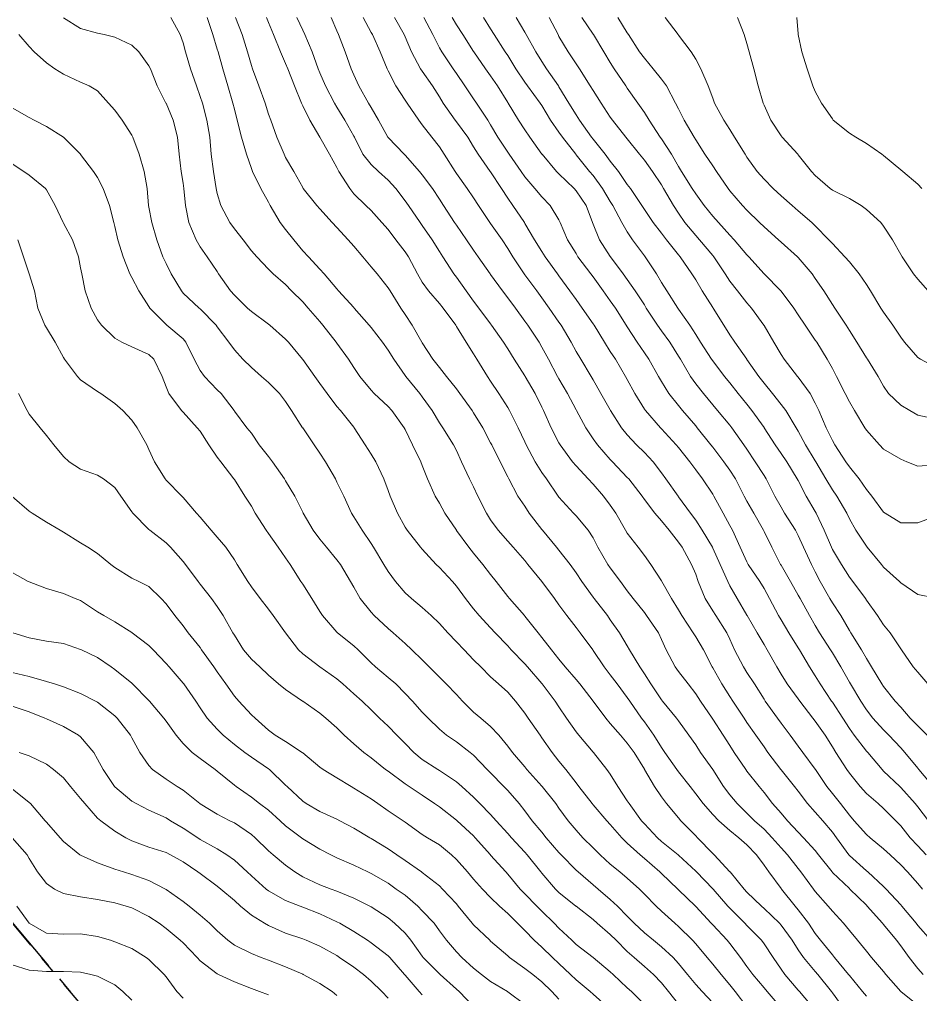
# Model space of a CAD drawing. Header units: centimetres. Extents: x 0 to 642158, y -847 to 649707.
# Drawn here: x 617182.96 to 617209.33, y 620390.16 to 620418.69 of the extents above; entities that cross this region are included whole.
import ezdxf

# ---------------------------------------------------------------- set-up
doc = ezdxf.new("R2010")
doc.units = ezdxf.units.CM
doc.header["$MEASUREMENT"] = 0
doc.linetypes.add('CENTERX2', pattern=[4, 2.5, -0.5, 0.5, -0.5])
doc.layers.add('SPW_parcellaire cadastral', color=7, linetype='CENTERX2', lineweight=25, true_color=0xff0542)
doc.layers.add('WAL_topographie 0.5', color=253, linetype='Continuous', lineweight=20)

msp = doc.modelspace()

# ---------------------------------------------------------------- linework, layer by layer
at = {"layer": 'SPW_parcellaire cadastral'}
for points in [[(617299.621, 620319.465), (617271.662, 620287.186), (617203.974, 620367.182), (617164.102, 620414.279), (617195.532, 620438.811), (617299.621, 620319.465)], [(617188.127, 620354.816), (617171.917, 620342.183), (617146.257, 620375.609), (617134.906, 620391.492), (617164.102, 620414.279), (617203.974, 620367.182), (617188.127, 620354.816)]]:
    msp.add_lwpolyline(points, dxfattribs=at)
at = {"layer": 'WAL_topographie 0.5'}
for points in [[(617184.25, 620418.746), (617184.75, 620418.431), (617185.25, 620418.294), (617185.442, 620418.25), (617185.75, 620418.173), (617186.25, 620417.941), (617186.453, 620417.75), (617186.75, 620417.333), (617186.792, 620417.25), (617186.995, 620416.75), (617187.246, 620416.25), (617187.25, 620416.243), (617187.46, 620415.75), (617187.591, 620415.25), (617187.636, 620414.75), (617187.697, 620414.25), (617187.75, 620413.906), (617187.772, 620413.75), (617187.825, 620413.25), (617187.922, 620412.75), (617188.13, 620412.25), (617188.25, 620412.046), (617188.459, 620411.75), (617188.75, 620411.317), (617188.79, 620411.25), (617189.137, 620410.75), (617189.25, 620410.625), (617189.639, 620410.25), (617189.75, 620410.148), (617190.25, 620409.776), (617190.284, 620409.75), (617190.75, 620409.343), (617190.835, 620409.25), (617191.248, 620408.75), (617191.25, 620408.748), (617191.608, 620408.25), (617191.75, 620408.045), (617191.963, 620407.75), (617192.25, 620407.372), (617192.353, 620407.25), (617192.75, 620406.764), (617192.761, 620406.75), (617193.078, 620406.25), (617193.25, 620405.975), (617193.388, 620405.75), (617193.624, 620405.25), (617193.75, 620404.912), (617193.807, 620404.75), (617194.021, 620404.25), (617194.25, 620403.836), (617194.305, 620403.75), (617194.7, 620403.25), (617194.75, 620403.195), (617195.159, 620402.75), (617195.25, 620402.661), (617195.629, 620402.25), (617195.75, 620402.112), (617196.018, 620401.75), (617196.25, 620401.45), (617196.416, 620401.25), (617196.75, 620400.894), (617196.885, 620400.75), (617197.25, 620400.366), (617197.351, 620400.25), (617197.75, 620399.843), (617197.833, 620399.75), (617198.25, 620399.261), (617198.259, 620399.25), (617198.642, 620398.75), (617198.75, 620398.585), (617198.974, 620398.25), (617199.25, 620397.855), (617199.332, 620397.75), (617199.75, 620397.26), (617199.758, 620397.25), (617200.147, 620396.75), (617200.25, 620396.607), (617200.476, 620396.25), (617200.75, 620395.832), (617200.801, 620395.75), (617201.169, 620395.25), (617201.25, 620395.157), (617201.629, 620394.75), (617201.75, 620394.644), (617202.237, 620394.25), (617202.25, 620394.239), (617202.75, 620393.777), (617202.776, 620393.75), (617203.25, 620393.261), (617203.26, 620393.25), (617203.695, 620392.75), (617203.75, 620392.691), (617204.19, 620392.25), (617204.25, 620392.186), (617204.678, 620391.75), (617204.75, 620391.649), (617205.017, 620391.25), (617205.25, 620390.909), (617205.358, 620390.75), (617205.75, 620390.289), (617205.784, 620390.25), (617206.209, 620389.75)], [(617187.392, 620418.75), (617187.662, 620418.25), (617187.75, 620418.007), (617187.821, 620417.75), (617187.968, 620417.25), (617188.142, 620416.75), (617188.25, 620416.444), (617188.313, 620416.25), (617188.448, 620415.75), (617188.529, 620415.25), (617188.574, 620414.75), (617188.636, 620414.25), (617188.714, 620413.75), (617188.75, 620413.6), (617188.856, 620413.25), (617189.117, 620412.75), (617189.25, 620412.568), (617189.51, 620412.25), (617189.75, 620411.923), (617189.909, 620411.75), (617190.25, 620411.393), (617190.388, 620411.25), (617190.75, 620410.935), (617190.919, 620410.75), (617191.25, 620410.43), (617191.412, 620410.25), (617191.75, 620409.856), (617191.843, 620409.75), (617192.234, 620409.25), (617192.25, 620409.227), (617192.59, 620408.75), (617192.75, 620408.508), (617192.925, 620408.25), (617193.25, 620407.849), (617193.344, 620407.75), (617193.75, 620407.366), (617193.859, 620407.25), (617194.218, 620406.75), (617194.25, 620406.693), (617194.464, 620406.25), (617194.708, 620405.75), (617194.75, 620405.641), (617194.906, 620405.25), (617195.127, 620404.75), (617195.25, 620404.537), (617195.41, 620404.25), (617195.747, 620403.75), (617195.75, 620403.746), (617196.113, 620403.25), (617196.25, 620403.083), (617196.519, 620402.75), (617196.75, 620402.452), (617196.909, 620402.25), (617197.25, 620401.814), (617197.301, 620401.75), (617197.739, 620401.25), (617197.75, 620401.237), (617198.136, 620400.75), (617198.25, 620400.606), (617198.528, 620400.25), (617198.75, 620399.979), (617198.934, 620399.75), (617199.25, 620399.382), (617199.357, 620399.25), (617199.746, 620398.75), (617199.75, 620398.744), (617200.119, 620398.25), (617200.25, 620398.096), (617200.548, 620397.75), (617200.75, 620397.521), (617200.95, 620397.25), (617201.25, 620396.756), (617201.253, 620396.75), (617201.545, 620396.25), (617201.75, 620395.952), (617201.901, 620395.75), (617202.25, 620395.331), (617202.319, 620395.25), (617202.75, 620394.808), (617202.807, 620394.75), (617203.25, 620394.286), (617203.289, 620394.25), (617203.75, 620393.757), (617203.756, 620393.75), (617204.169, 620393.25), (617204.25, 620393.163), (617204.675, 620392.75), (617204.75, 620392.683), (617205.203, 620392.25), (617205.25, 620392.197), (617205.571, 620391.75), (617205.75, 620391.467), (617205.901, 620391.25), (617206.25, 620390.836), (617206.326, 620390.75), (617206.722, 620390.25), (617206.75, 620390.212), (617207.087, 620389.75)], [(617188.455, 620418.75), (617188.621, 620418.25), (617188.75, 620417.822), (617188.772, 620417.75), (617188.911, 620417.25), (617189.061, 620416.75), (617189.204, 620416.25), (617189.25, 620416.074), (617189.337, 620415.75), (617189.464, 620415.25), (617189.605, 620414.75), (617189.75, 620414.337), (617189.785, 620414.25), (617190.023, 620413.75), (617190.25, 620413.346), (617190.296, 620413.25), (617190.592, 620412.75), (617190.75, 620412.551), (617190.986, 620412.25), (617191.25, 620411.924), (617191.416, 620411.75), (617191.75, 620411.388), (617191.883, 620411.25), (617192.25, 620410.813), (617192.3, 620410.75), (617192.75, 620410.262), (617192.761, 620410.25), (617193.194, 620409.75), (617193.25, 620409.68), (617193.586, 620409.25), (617193.75, 620409.021), (617193.914, 620408.75), (617194.25, 620408.272), (617194.265, 620408.25), (617194.677, 620407.75), (617194.75, 620407.649), (617195.036, 620407.25), (617195.25, 620406.895), (617195.351, 620406.75), (617195.667, 620406.25), (617195.75, 620406.083), (617195.902, 620405.75), (617196.135, 620405.25), (617196.25, 620405.015), (617196.377, 620404.75), (617196.626, 620404.25), (617196.75, 620404.051), (617196.972, 620403.75), (617197.25, 620403.428), (617197.411, 620403.25), (617197.75, 620402.86), (617197.841, 620402.75), (617198.247, 620402.25), (617198.25, 620402.246), (617198.616, 620401.75), (617198.75, 620401.568), (617198.975, 620401.25), (617199.25, 620400.906), (617199.373, 620400.75), (617199.737, 620400.25), (617199.75, 620400.232), (617200.072, 620399.75), (617200.25, 620399.518), (617200.454, 620399.25), (617200.75, 620398.858), (617200.823, 620398.75), (617201.166, 620398.25), (617201.25, 620398.14), (617201.524, 620397.75), (617201.75, 620397.387), (617201.844, 620397.25), (617202.199, 620396.75), (617202.25, 620396.682), (617202.587, 620396.25), (617202.75, 620396.04), (617202.966, 620395.75), (617203.25, 620395.434), (617203.43, 620395.25), (617203.75, 620394.963), (617204.012, 620394.75), (617204.25, 620394.54), (617204.534, 620394.25), (617204.75, 620393.949), (617204.888, 620393.75), (617205.25, 620393.264), (617205.26, 620393.25), (617205.663, 620392.75), (617205.75, 620392.643), (617206.048, 620392.25), (617206.25, 620391.951), (617206.403, 620391.75), (617206.75, 620391.325), (617206.813, 620391.25), (617207.226, 620390.75), (617207.25, 620390.717), (617207.629, 620390.25), (617207.75, 620390.114)], [(617189.281, 620418.75), (617189.476, 620418.25), (617189.633, 620417.75), (617189.75, 620417.343), (617189.781, 620417.25), (617189.962, 620416.75), (617190.148, 620416.25), (617190.25, 620415.927), (617190.313, 620415.75), (617190.491, 620415.25), (617190.704, 620414.75), (617190.75, 620414.659), (617190.991, 620414.25), (617191.25, 620413.778), (617191.268, 620413.75), (617191.661, 620413.25), (617191.75, 620413.155), (617192.113, 620412.75), (617192.25, 620412.611), (617192.579, 620412.25), (617192.75, 620412.057), (617193.012, 620411.75), (617193.25, 620411.461), (617193.429, 620411.25), (617193.75, 620410.842), (617193.806, 620410.75), (617194.12, 620410.25), (617194.25, 620410.059), (617194.457, 620409.75), (617194.74, 620409.25), (617194.75, 620409.232), (617195.062, 620408.75), (617195.25, 620408.515), (617195.463, 620408.25), (617195.75, 620407.891), (617195.847, 620407.75), (617196.208, 620407.25), (617196.25, 620407.186), (617196.518, 620406.75), (617196.75, 620406.31), (617196.782, 620406.25), (617197.031, 620405.75), (617197.25, 620405.312), (617197.28, 620405.25), (617197.547, 620404.75), (617197.75, 620404.452), (617197.882, 620404.25), (617198.25, 620403.769), (617198.265, 620403.75), (617198.679, 620403.25), (617198.75, 620403.164), (617199.078, 620402.75), (617199.25, 620402.507), (617199.423, 620402.25), (617199.75, 620401.792), (617199.781, 620401.75), (617200.165, 620401.25), (617200.25, 620401.13), (617200.519, 620400.75), (617200.75, 620400.365), (617200.818, 620400.25), (617201.114, 620399.75), (617201.25, 620399.549), (617201.442, 620399.25), (617201.75, 620398.787), (617201.781, 620398.75), (617202.191, 620398.25), (617202.25, 620398.17), (617202.549, 620397.75), (617202.75, 620397.466), (617202.895, 620397.25), (617203.249, 620396.75), (617203.25, 620396.748), (617203.568, 620396.25), (617203.75, 620396.011), (617203.965, 620395.75), (617204.25, 620395.474), (617204.472, 620395.25), (617204.75, 620394.998), (617204.991, 620394.75), (617205.25, 620394.457), (617205.437, 620394.25), (617205.75, 620393.852), (617205.832, 620393.75), (617206.195, 620393.25), (617206.25, 620393.179), (617206.631, 620392.75), (617206.75, 620392.604), (617207.076, 620392.25), (617207.25, 620392.033), (617207.486, 620391.75), (617207.75, 620391.433), (617207.899, 620391.25), (617208.25, 620390.834), (617208.314, 620390.75), (617208.75, 620390.253), (617208.753, 620390.25), (617209.25, 620389.85)], [(617190.191, 620418.75), (617190.25, 620418.605), (617190.395, 620418.25), (617190.605, 620417.75), (617190.75, 620417.409), (617190.813, 620417.25), (617191.006, 620416.75), (617191.214, 620416.25), (617191.25, 620416.172), (617191.458, 620415.75), (617191.75, 620415.252), (617191.751, 620415.25), (617192.03, 620414.75), (617192.25, 620414.366), (617192.312, 620414.25), (617192.633, 620413.75), (617192.75, 620413.596), (617193.099, 620413.25), (617193.25, 620413.106), (617193.57, 620412.75), (617193.75, 620412.545), (617193.98, 620412.25), (617194.25, 620411.893), (617194.342, 620411.75), (617194.607, 620411.25), (617194.75, 620411.012), (617194.936, 620410.75), (617195.25, 620410.385), (617195.358, 620410.25), (617195.727, 620409.75), (617195.75, 620409.715), (617196.03, 620409.25), (617196.25, 620408.908), (617196.349, 620408.75), (617196.66, 620408.25), (617196.75, 620408.113), (617196.992, 620407.75), (617197.25, 620407.339), (617197.301, 620407.25), (617197.558, 620406.75), (617197.75, 620406.338), (617197.791, 620406.25), (617198.053, 620405.75), (617198.25, 620405.435), (617198.38, 620405.25), (617198.729, 620404.75), (617198.75, 620404.72), (617199.178, 620404.25), (617199.25, 620404.172), (617199.6, 620403.75), (617199.75, 620403.524), (617199.89, 620403.25), (617200.181, 620402.75), (617200.25, 620402.65), (617200.549, 620402.25), (617200.75, 620401.979), (617200.919, 620401.75), (617201.25, 620401.338), (617201.315, 620401.25), (617201.659, 620400.75), (617201.75, 620400.555), (617201.889, 620400.25), (617202.153, 620399.75), (617202.25, 620399.619), (617202.526, 620399.25), (617202.75, 620398.965), (617202.891, 620398.75), (617203.233, 620398.25), (617203.25, 620398.224), (617203.557, 620397.75), (617203.75, 620397.447), (617203.878, 620397.25), (617204.217, 620396.75), (617204.25, 620396.703), (617204.605, 620396.25), (617204.75, 620396.073), (617205.002, 620395.75), (617205.25, 620395.474), (617205.439, 620395.25), (617205.75, 620394.913), (617205.909, 620394.75), (617206.25, 620394.374), (617206.346, 620394.25), (617206.741, 620393.75), (617206.75, 620393.739), (617207.25, 620393.264), (617207.266, 620393.25), (617207.75, 620392.774), (617207.773, 620392.75), (617208.218, 620392.25), (617208.25, 620392.212), (617208.629, 620391.75), (617208.75, 620391.588), (617208.996, 620391.25), (617209.25, 620390.928), (617209.406, 620390.75)], [(617191.074, 620418.75), (617191.25, 620418.379), (617191.314, 620418.25), (617191.528, 620417.75), (617191.703, 620417.25), (617191.75, 620417.134), (617191.913, 620416.75), (617192.178, 620416.25), (617192.25, 620416.131), (617192.487, 620415.75), (617192.75, 620415.276), (617192.763, 620415.25), (617193.012, 620414.75), (617193.25, 620414.448), (617193.466, 620414.25), (617193.75, 620413.99), (617193.973, 620413.75), (617194.25, 620413.387), (617194.349, 620413.25), (617194.687, 620412.75), (617194.75, 620412.664), (617195.039, 620412.25), (617195.25, 620411.906), (617195.349, 620411.75), (617195.675, 620411.25), (617195.75, 620411.15), (617196.032, 620410.75), (617196.25, 620410.45), (617196.404, 620410.25), (617196.75, 620409.788), (617196.779, 620409.75), (617197.127, 620409.25), (617197.25, 620409.057), (617197.441, 620408.75), (617197.75, 620408.265), (617197.759, 620408.25), (617198.049, 620407.75), (617198.25, 620407.353), (617198.301, 620407.25), (617198.523, 620406.75), (617198.75, 620406.31), (617198.783, 620406.25), (617199.149, 620405.75), (617199.25, 620405.631), (617199.604, 620405.25), (617199.75, 620405.097), (617200.052, 620404.75), (617200.25, 620404.487), (617200.41, 620404.25), (617200.701, 620403.75), (617200.75, 620403.668), (617201.065, 620403.25), (617201.25, 620403.011), (617201.442, 620402.75), (617201.75, 620402.265), (617201.759, 620402.25), (617202.047, 620401.75), (617202.25, 620401.419), (617202.346, 620401.25), (617202.676, 620400.75), (617202.75, 620400.63), (617202.976, 620400.25), (617203.232, 620399.75), (617203.25, 620399.719), (617203.517, 620399.25), (617203.75, 620398.889), (617203.84, 620398.75), (617204.168, 620398.25), (617204.25, 620398.128), (617204.515, 620397.75), (617204.75, 620397.413), (617204.862, 620397.25), (617205.243, 620396.75), (617205.25, 620396.741), (617205.646, 620396.25), (617205.75, 620396.111), (617206.02, 620395.75), (617206.25, 620395.499), (617206.472, 620395.25), (617206.75, 620394.914), (617206.867, 620394.75), (617207.234, 620394.25), (617207.25, 620394.232), (617207.75, 620393.781), (617207.787, 620393.75), (617208.25, 620393.329), (617208.328, 620393.25), (617208.75, 620392.784), (617208.779, 620392.75), (617209.199, 620392.25), (617209.25, 620392.187), (617209.632, 620391.75)], [(617192.08, 620418.75), (617192.25, 620418.363), (617192.299, 620418.25), (617192.49, 620417.75), (617192.672, 620417.25), (617192.75, 620417.07), (617192.889, 620416.75), (617193.173, 620416.25), (617193.25, 620416.12), (617193.472, 620415.75), (617193.743, 620415.25), (617193.75, 620415.241), (617194.219, 620414.75), (617194.25, 620414.721), (617194.671, 620414.25), (617194.75, 620414.153), (617195.048, 620413.75), (617195.25, 620413.438), (617195.371, 620413.25), (617195.696, 620412.75), (617195.75, 620412.671), (617196.04, 620412.25), (617196.25, 620411.945), (617196.389, 620411.75), (617196.737, 620411.25), (617196.75, 620411.232), (617197.096, 620410.75), (617197.25, 620410.552), (617197.475, 620410.25), (617197.75, 620409.87), (617197.835, 620409.75), (617198.167, 620409.25), (617198.25, 620409.106), (617198.442, 620408.75), (617198.71, 620408.25), (617198.75, 620408.179), (617198.996, 620407.75), (617199.25, 620407.268), (617199.26, 620407.25), (617199.531, 620406.75), (617199.75, 620406.428), (617199.877, 620406.25), (617200.25, 620405.821), (617200.316, 620405.75), (617200.75, 620405.297), (617200.795, 620405.25), (617201.18, 620404.75), (617201.25, 620404.65), (617201.554, 620404.25), (617201.75, 620404.02), (617201.973, 620403.75), (617202.25, 620403.401), (617202.354, 620403.25), (617202.629, 620402.75), (617202.75, 620402.461), (617202.823, 620402.25), (617203.023, 620401.75), (617203.25, 620401.386), (617203.338, 620401.25), (617203.665, 620400.75), (617203.75, 620400.56), (617203.887, 620400.25), (617204.145, 620399.75), (617204.25, 620399.588), (617204.467, 620399.25), (617204.75, 620398.804), (617204.786, 620398.75), (617205.146, 620398.25), (617205.25, 620398.101), (617205.512, 620397.75), (617205.75, 620397.428), (617205.884, 620397.25), (617206.25, 620396.757), (617206.254, 620396.75), (617206.588, 620396.25), (617206.75, 620396.046), (617206.985, 620395.75), (617207.25, 620395.41), (617207.392, 620395.25), (617207.75, 620394.846), (617207.857, 620394.75), (617208.25, 620394.422), (617208.437, 620394.25), (617208.75, 620393.962), (617208.95, 620393.75), (617209.25, 620393.408), (617209.391, 620393.25)], [(617193.016, 620418.75), (617193.25, 620418.318), (617193.289, 620418.25), (617193.517, 620417.75), (617193.722, 620417.25), (617193.75, 620417.19), (617193.978, 620416.75), (617194.25, 620416.334), (617194.306, 620416.25), (617194.645, 620415.75), (617194.75, 620415.616), (617195.027, 620415.25), (617195.25, 620414.963), (617195.393, 620414.75), (617195.709, 620414.25), (617195.75, 620414.19), (617196.066, 620413.75), (617196.25, 620413.472), (617196.394, 620413.25), (617196.728, 620412.75), (617196.75, 620412.72), (617197.085, 620412.25), (617197.25, 620411.996), (617197.399, 620411.75), (617197.732, 620411.25), (617197.75, 620411.227), (617198.106, 620410.75), (617198.25, 620410.548), (617198.459, 620410.25), (617198.75, 620409.835), (617198.809, 620409.75), (617199.105, 620409.25), (617199.25, 620408.983), (617199.387, 620408.75), (617199.694, 620408.25), (617199.75, 620408.15), (617199.976, 620407.75), (617200.25, 620407.268), (617200.26, 620407.25), (617200.583, 620406.75), (617200.75, 620406.54), (617201.018, 620406.25), (617201.25, 620406.027), (617201.502, 620405.75), (617201.75, 620405.429), (617201.877, 620405.25), (617202.235, 620404.75), (617202.25, 620404.73), (617202.597, 620404.25), (617202.75, 620404.044), (617202.944, 620403.75), (617203.238, 620403.25), (617203.25, 620403.225), (617203.468, 620402.75), (617203.687, 620402.25), (617203.75, 620402.124), (617203.962, 620401.75), (617204.25, 620401.268), (617204.26, 620401.25), (617204.552, 620400.75), (617204.75, 620400.401), (617204.841, 620400.25), (617205.121, 620399.75), (617205.25, 620399.536), (617205.427, 620399.25), (617205.75, 620398.812), (617205.794, 620398.75), (617206.179, 620398.25), (617206.25, 620398.162), (617206.544, 620397.75), (617206.75, 620397.415), (617206.848, 620397.25), (617207.17, 620396.75), (617207.25, 620396.64), (617207.567, 620396.25), (617207.75, 620396.042), (617208.087, 620395.75), (617208.25, 620395.606), (617208.603, 620395.25), (617208.75, 620395.099), (617209.028, 620394.75), (617209.25, 620394.517), (617209.499, 620394.25)], [(617193.933, 620418.75), (617194.22, 620418.25), (617194.25, 620418.183), (617194.432, 620417.75), (617194.702, 620417.25), (617194.75, 620417.179), (617195.049, 620416.75), (617195.25, 620416.435), (617195.365, 620416.25), (617195.712, 620415.75), (617195.75, 620415.702), (617196.078, 620415.25), (617196.25, 620414.97), (617196.381, 620414.75), (617196.737, 620414.25), (617196.75, 620414.232), (617197.07, 620413.75), (617197.25, 620413.47), (617197.399, 620413.25), (617197.736, 620412.75), (617197.75, 620412.728), (617198.037, 620412.25), (617198.25, 620411.908), (617198.349, 620411.75), (617198.707, 620411.25), (617198.75, 620411.189), (617199.071, 620410.75), (617199.25, 620410.5), (617199.43, 620410.25), (617199.75, 620409.792), (617199.779, 620409.75), (617200.08, 620409.25), (617200.25, 620408.983), (617200.399, 620408.75), (617200.698, 620408.25), (617200.75, 620408.157), (617200.967, 620407.75), (617201.25, 620407.292), (617201.279, 620407.25), (617201.719, 620406.75), (617201.75, 620406.718), (617202.184, 620406.25), (617202.25, 620406.168), (617202.581, 620405.75), (617202.75, 620405.52), (617202.95, 620405.25), (617203.25, 620404.807), (617203.283, 620404.75), (617203.554, 620404.25), (617203.75, 620403.887), (617203.823, 620403.75), (617204.052, 620403.25), (617204.25, 620402.827), (617204.29, 620402.75), (617204.623, 620402.25), (617204.75, 620402.04), (617204.913, 620401.75), (617205.174, 620401.25), (617205.25, 620401.128), (617205.478, 620400.75), (617205.75, 620400.306), (617205.785, 620400.25), (617206.08, 620399.75), (617206.25, 620399.485), (617206.396, 620399.25), (617206.725, 620398.75), (617206.75, 620398.716), (617207.061, 620398.25), (617207.25, 620397.952), (617207.392, 620397.75), (617207.75, 620397.288), (617207.785, 620397.25), (617208.204, 620396.75), (617208.25, 620396.701), (617208.72, 620396.25), (617208.75, 620396.224), (617209.177, 620395.75), (617209.25, 620395.654), (617209.561, 620395.25)], [(617194.798, 620418.75), (617195.059, 620418.25), (617195.25, 620417.866), (617195.317, 620417.75), (617195.653, 620417.25), (617195.75, 620417.111), (617195.998, 620416.75), (617196.25, 620416.377), (617196.336, 620416.25), (617196.664, 620415.75), (617196.75, 620415.608), (617196.963, 620415.25), (617197.25, 620414.808), (617197.29, 620414.75), (617197.64, 620414.25), (617197.75, 620414.092), (617198.041, 620413.75), (617198.25, 620413.504), (617198.495, 620413.25), (617198.75, 620412.828), (617198.789, 620412.75), (617199.004, 620412.25), (617199.25, 620411.844), (617199.306, 620411.75), (617199.686, 620411.25), (617199.75, 620411.163), (617200.042, 620410.75), (617200.25, 620410.462), (617200.404, 620410.25), (617200.718, 620409.75), (617200.75, 620409.696), (617201.034, 620409.25), (617201.25, 620408.939), (617201.384, 620408.75), (617201.667, 620408.25), (617201.75, 620408.1), (617201.96, 620407.75), (617202.25, 620407.396), (617202.369, 620407.25), (617202.75, 620406.802), (617202.791, 620406.75), (617203.194, 620406.25), (617203.25, 620406.18), (617203.576, 620405.75), (617203.75, 620405.502), (617203.914, 620405.25), (617204.168, 620404.75), (617204.25, 620404.6), (617204.448, 620404.25), (617204.732, 620403.75), (617204.75, 620403.712), (617204.977, 620403.25), (617205.236, 620402.75), (617205.25, 620402.728), (617205.528, 620402.25), (617205.75, 620401.85), (617205.806, 620401.75), (617206.078, 620401.25), (617206.25, 620400.962), (617206.378, 620400.75), (617206.695, 620400.25), (617206.75, 620400.164), (617207, 620399.75), (617207.25, 620399.306), (617207.281, 620399.25), (617207.581, 620398.75), (617207.75, 620398.492), (617207.936, 620398.25), (617208.25, 620397.905), (617208.405, 620397.75), (617208.75, 620397.383), (617208.869, 620397.25), (617209.25, 620396.784), (617209.278, 620396.75), (617209.698, 620396.25)], [(617195.625, 620418.75), (617195.75, 620418.537), (617195.932, 620418.25), (617196.25, 620417.761), (617196.257, 620417.75), (617196.604, 620417.25), (617196.75, 620417.044), (617196.946, 620416.75), (617197.25, 620416.264), (617197.259, 620416.25), (617197.568, 620415.75), (617197.75, 620415.466), (617197.894, 620415.25), (617198.25, 620414.753), (617198.253, 620414.75), (617198.679, 620414.25), (617198.75, 620414.181), (617199.19, 620413.75), (617199.25, 620413.681), (617199.542, 620413.25), (617199.733, 620412.75), (617199.75, 620412.707), (617199.935, 620412.25), (617200.25, 620411.754), (617200.253, 620411.75), (617200.628, 620411.25), (617200.75, 620411.083), (617200.984, 620410.75), (617201.25, 620410.341), (617201.306, 620410.25), (617201.63, 620409.75), (617201.75, 620409.588), (617201.995, 620409.25), (617202.25, 620408.845), (617202.307, 620408.75), (617202.596, 620408.25), (617202.75, 620408.037), (617202.98, 620407.75), (617203.25, 620407.418), (617203.391, 620407.25), (617203.75, 620406.821), (617203.807, 620406.75), (617204.161, 620406.25), (617204.25, 620406.117), (617204.491, 620405.75), (617204.75, 620405.351), (617204.816, 620405.25), (617205.07, 620404.75), (617205.25, 620404.42), (617205.348, 620404.25), (617205.672, 620403.75), (617205.75, 620403.599), (617205.909, 620403.25), (617206.137, 620402.75), (617206.25, 620402.536), (617206.398, 620402.25), (617206.679, 620401.75), (617206.75, 620401.629), (617206.995, 620401.25), (617207.25, 620400.816), (617207.291, 620400.75), (617207.605, 620400.25), (617207.75, 620399.995), (617207.9, 620399.75), (617208.198, 620399.25), (617208.25, 620399.174), (617208.591, 620398.75), (617208.75, 620398.568), (617209.028, 620398.25), (617209.25, 620398.021), (617209.527, 620397.75)], [(617196.544, 620418.75), (617196.75, 620418.424), (617196.857, 620418.25), (617197.179, 620417.75), (617197.25, 620417.643), (617197.491, 620417.25), (617197.75, 620416.864), (617197.833, 620416.75), (617198.199, 620416.25), (617198.25, 620416.173), (617198.505, 620415.75), (617198.75, 620415.396), (617198.851, 620415.25), (617199.239, 620414.75), (617199.25, 620414.738), (617199.646, 620414.25), (617199.75, 620414.129), (617200.026, 620413.75), (617200.25, 620413.367), (617200.323, 620413.25), (617200.592, 620412.75), (617200.75, 620412.482), (617200.905, 620412.25), (617201.25, 620411.782), (617201.274, 620411.75), (617201.6, 620411.25), (617201.75, 620410.999), (617201.906, 620410.75), (617202.227, 620410.25), (617202.25, 620410.217), (617202.578, 620409.75), (617202.75, 620409.479), (617202.893, 620409.25), (617203.217, 620408.75), (617203.25, 620408.703), (617203.595, 620408.25), (617203.75, 620408.061), (617203.991, 620407.75), (617204.25, 620407.435), (617204.396, 620407.25), (617204.75, 620406.76), (617204.757, 620406.75), (617205.072, 620406.25), (617205.25, 620405.99), (617205.414, 620405.75), (617205.724, 620405.25), (617205.75, 620405.2), (617205.986, 620404.75), (617206.25, 620404.297), (617206.276, 620404.25), (617206.507, 620403.75), (617206.721, 620403.25), (617206.75, 620403.19), (617207.019, 620402.75), (617207.25, 620402.38), (617207.346, 620402.25), (617207.716, 620401.75), (617207.75, 620401.699), (617208.068, 620401.25), (617208.25, 620400.986), (617208.439, 620400.75), (617208.75, 620400.282), (617208.773, 620400.25), (617209.119, 620399.75), (617209.25, 620399.595), (617209.548, 620399.25)], [(617197.499, 620418.75), (617197.75, 620418.32), (617197.791, 620418.25), (617198.076, 620417.75), (617198.25, 620417.462), (617198.385, 620417.25), (617198.736, 620416.75), (617198.75, 620416.728), (617199.039, 620416.25), (617199.25, 620415.903), (617199.35, 620415.75), (617199.705, 620415.25), (617199.75, 620415.192), (617200.1, 620414.75), (617200.25, 620414.552), (617200.488, 620414.25), (617200.75, 620413.87), (617200.842, 620413.75), (617201.178, 620413.25), (617201.25, 620413.138), (617201.508, 620412.75), (617201.75, 620412.438), (617201.899, 620412.25), (617202.25, 620411.803), (617202.293, 620411.75), (617202.642, 620411.25), (617202.75, 620411.075), (617202.939, 620410.75), (617203.25, 620410.268), (617203.262, 620410.25), (617203.573, 620409.75), (617203.75, 620409.466), (617203.893, 620409.25), (617204.247, 620408.75), (617204.25, 620408.747), (617204.601, 620408.25), (617204.75, 620408.052), (617204.995, 620407.75), (617205.25, 620407.427), (617205.387, 620407.25), (617205.691, 620406.75), (617205.75, 620406.651), (617205.966, 620406.25), (617206.25, 620405.777), (617206.265, 620405.75), (617206.559, 620405.25), (617206.75, 620404.93), (617206.877, 620404.75), (617207.173, 620404.25), (617207.25, 620404.086), (617207.436, 620403.75), (617207.75, 620403.28), (617207.773, 620403.25), (617208.187, 620402.75), (617208.25, 620402.67), (617208.715, 620402.25), (617208.75, 620402.213), (617209.25, 620401.865), (617209.75, 620401.774)], [(617198.458, 620418.75), (617198.722, 620418.25), (617198.75, 620418.2), (617199.023, 620417.75), (617199.25, 620417.4), (617199.346, 620417.25), (617199.666, 620416.75), (617199.75, 620416.614), (617199.981, 620416.25), (617200.25, 620415.838), (617200.312, 620415.75), (617200.707, 620415.25), (617200.75, 620415.197), (617201.108, 620414.75), (617201.25, 620414.577), (617201.485, 620414.25), (617201.75, 620413.856), (617201.813, 620413.75), (617202.1, 620413.25), (617202.25, 620413.023), (617202.437, 620412.75), (617202.75, 620412.375), (617202.862, 620412.25), (617203.25, 620411.784), (617203.277, 620411.75), (617203.611, 620411.25), (617203.75, 620411.039), (617203.974, 620410.75), (617204.25, 620410.4), (617204.383, 620410.25), (617204.741, 620409.75), (617204.75, 620409.735), (617205.033, 620409.25), (617205.25, 620408.887), (617205.341, 620408.75), (617205.733, 620408.25), (617205.75, 620408.23), (617206.099, 620407.75), (617206.25, 620407.472), (617206.354, 620407.25), (617206.573, 620406.75), (617206.75, 620406.371), (617206.818, 620406.25), (617207.145, 620405.75), (617207.25, 620405.607), (617207.535, 620405.25), (617207.75, 620404.944), (617207.905, 620404.75), (617208.25, 620404.279), (617208.295, 620404.25), (617208.75, 620403.968), (617209.25, 620403.965), (617209.75, 620404.15)], [(617199.418, 620418.75), (617199.75, 620418.261), (617199.758, 620418.25), (617200.061, 620417.75), (617200.25, 620417.439), (617200.369, 620417.25), (617200.707, 620416.75), (617200.75, 620416.686), (617201.057, 620416.25), (617201.25, 620415.974), (617201.388, 620415.75), (617201.713, 620415.25), (617201.75, 620415.198), (617202.038, 620414.75), (617202.25, 620414.392), (617202.338, 620414.25), (617202.65, 620413.75), (617202.75, 620413.59), (617202.994, 620413.25), (617203.25, 620412.936), (617203.418, 620412.75), (617203.75, 620412.384), (617203.877, 620412.25), (617204.25, 620411.811), (617204.308, 620411.75), (617204.75, 620411.254), (617204.754, 620411.25), (617205.245, 620410.75), (617205.25, 620410.744), (617205.62, 620410.25), (617205.75, 620410.051), (617205.953, 620409.75), (617206.25, 620409.315), (617206.291, 620409.25), (617206.6, 620408.75), (617206.75, 620408.478), (617206.868, 620408.25), (617207.125, 620407.75), (617207.25, 620407.505), (617207.394, 620407.25), (617207.702, 620406.75), (617207.75, 620406.676), (617208.132, 620406.25), (617208.25, 620406.123), (617208.75, 620405.825), (617208.934, 620405.75), (617209.25, 620405.628), (617209.75, 620405.661)], [(617200.474, 620418.75), (617200.75, 620418.302), (617200.783, 620418.25), (617201.108, 620417.75), (617201.25, 620417.56), (617201.51, 620417.25), (617201.75, 620416.946), (617201.892, 620416.75), (617202.164, 620416.25), (617202.25, 620416.082), (617202.416, 620415.75), (617202.702, 620415.25), (617202.75, 620415.168), (617203.019, 620414.75), (617203.25, 620414.408), (617203.356, 620414.25), (617203.697, 620413.75), (617203.75, 620413.684), (617204.123, 620413.25), (617204.25, 620413.114), (617204.622, 620412.75), (617204.75, 620412.628), (617205.17, 620412.25), (617205.25, 620412.176), (617205.73, 620411.75), (617205.75, 620411.73), (617206.159, 620411.25), (617206.25, 620411.118), (617206.498, 620410.75), (617206.75, 620410.356), (617206.824, 620410.25), (617207.155, 620409.75), (617207.25, 620409.59), (617207.47, 620409.25), (617207.75, 620408.798), (617207.782, 620408.75), (617208.094, 620408.25), (617208.25, 620407.962), (617208.392, 620407.75), (617208.75, 620407.411), (617209.017, 620407.25), (617209.25, 620407.12), (617209.75, 620407.011)], [(617201.862, 620418.75), (617202.238, 620418.25), (617202.25, 620418.235), (617202.621, 620417.75), (617202.75, 620417.536), (617202.898, 620417.25), (617203.113, 620416.75), (617203.25, 620416.39), (617203.305, 620416.25), (617203.576, 620415.75), (617203.75, 620415.478), (617203.891, 620415.25), (617204.195, 620414.75), (617204.25, 620414.664), (617204.552, 620414.25), (617204.75, 620414.023), (617205.02, 620413.75), (617205.25, 620413.536), (617205.572, 620413.25), (617205.75, 620413.092), (617206.153, 620412.75), (617206.25, 620412.659), (617206.649, 620412.25), (617206.75, 620412.135), (617207.119, 620411.75), (617207.25, 620411.601), (617207.535, 620411.25), (617207.75, 620410.936), (617207.864, 620410.75), (617208.17, 620410.25), (617208.25, 620410.128), (617208.517, 620409.75), (617208.75, 620409.402), (617208.864, 620409.25), (617209.25, 620408.799), (617209.325, 620408.75), (617209.75, 620408.528)], [(617203.978, 620418.75), (617204.168, 620418.25), (617204.25, 620417.996), (617204.317, 620417.75), (617204.454, 620417.25), (617204.578, 620416.75), (617204.726, 620416.25), (617204.75, 620416.191), (617204.945, 620415.75), (617205.25, 620415.292), (617205.285, 620415.25), (617205.738, 620414.75), (617205.75, 620414.737), (617206.137, 620414.25), (617206.25, 620414.127), (617206.682, 620413.75), (617206.75, 620413.704), (617207.25, 620413.458), (617207.592, 620413.25), (617207.75, 620413.137), (617208.167, 620412.75), (617208.25, 620412.651), (617208.514, 620412.25), (617208.75, 620411.817), (617208.788, 620411.75), (617209.129, 620411.25), (617209.25, 620411.091), (617209.556, 620410.75)], [(617205.711, 620418.75), (617205.75, 620418.275), (617205.752, 620418.25), (617205.861, 620417.75), (617206.01, 620417.25), (617206.174, 620416.75), (617206.25, 620416.587), (617206.433, 620416.25), (617206.75, 620415.784), (617206.778, 620415.75), (617207.25, 620415.372), (617207.437, 620415.25), (617207.75, 620415.069), (617208.2, 620414.75), (617208.25, 620414.711), (617208.75, 620414.295), (617208.812, 620414.25), (617209.25, 620413.877), (617209.364, 620413.75)], [(617182.943, 620418.25), (617183.25, 620417.906), (617183.392, 620417.75), (617183.75, 620417.424), (617184, 620417.25), (617184.25, 620417.092), (617184.75, 620416.861), (617184.997, 620416.75), (617185.25, 620416.607), (617185.563, 620416.25), (617185.75, 620416.04), (617185.966, 620415.75), (617186.25, 620415.31), (617186.282, 620415.25), (617186.461, 620414.75), (617186.607, 620414.25), (617186.695, 620413.75), (617186.741, 620413.25), (617186.75, 620413.202), (617186.831, 620412.75), (617186.98, 620412.25), (617187.161, 620411.75), (617187.25, 620411.557), (617187.398, 620411.25), (617187.7, 620410.75), (617187.75, 620410.688), (617188.218, 620410.25), (617188.25, 620410.223), (617188.719, 620409.75), (617188.75, 620409.703), (617189.093, 620409.25), (617189.25, 620409.032), (617189.496, 620408.75), (617189.75, 620408.511), (617190.047, 620408.25), (617190.25, 620408.07), (617190.569, 620407.75), (617190.75, 620407.515), (617190.926, 620407.25), (617191.246, 620406.75), (617191.25, 620406.744), (617191.583, 620406.25), (617191.75, 620406.008), (617191.917, 620405.75), (617192.207, 620405.25), (617192.25, 620405.157), (617192.449, 620404.75), (617192.681, 620404.25), (617192.75, 620404.142), (617192.986, 620403.75), (617193.25, 620403.365), (617193.319, 620403.25), (617193.624, 620402.75), (617193.75, 620402.541), (617193.97, 620402.25), (617194.25, 620401.921), (617194.43, 620401.75), (617194.75, 620401.486), (617195.012, 620401.25), (617195.25, 620401.024), (617195.498, 620400.75), (617195.75, 620400.486), (617195.971, 620400.25), (617196.25, 620399.957), (617196.459, 620399.75), (617196.75, 620399.464), (617196.984, 620399.25), (617197.25, 620399.01), (617197.473, 620398.75), (617197.75, 620398.399), (617197.851, 620398.25), (617198.198, 620397.75), (617198.25, 620397.679), (617198.554, 620397.25), (617198.75, 620396.994), (617198.946, 620396.75), (617199.25, 620396.356), (617199.332, 620396.25), (617199.724, 620395.75), (617199.75, 620395.719), (617200.146, 620395.25), (617200.25, 620395.134), (617200.59, 620394.75), (617200.75, 620394.596), (617201.124, 620394.25), (617201.25, 620394.145), (617201.702, 620393.75), (617201.75, 620393.702), (617202.224, 620393.25), (617202.25, 620393.225), (617202.741, 620392.75), (617202.75, 620392.741), (617203.202, 620392.25), (617203.25, 620392.199), (617203.673, 620391.75), (617203.75, 620391.658), (617204.059, 620391.25), (617204.25, 620390.985), (617204.419, 620390.75), (617204.75, 620390.361), (617204.843, 620390.25), (617205.25, 620389.77)], [(617182.75, 620416.11), (617183.25, 620415.822), (617183.394, 620415.75), (617183.75, 620415.559), (617184.25, 620415.253), (617184.254, 620415.25), (617184.747, 620414.75), (617184.75, 620414.747), (617185.132, 620414.25), (617185.25, 620414.07), (617185.415, 620413.75), (617185.596, 620413.25), (617185.722, 620412.75), (617185.75, 620412.636), (617185.839, 620412.25), (617185.993, 620411.75), (617186.194, 620411.25), (617186.25, 620411.144), (617186.459, 620410.75), (617186.75, 620410.294), (617186.777, 620410.25), (617187.25, 620409.769), (617187.272, 620409.75), (617187.75, 620409.347), (617187.834, 620409.25), (617188.076, 620408.75), (617188.25, 620408.427), (617188.377, 620408.25), (617188.75, 620407.861), (617188.862, 620407.75), (617189.241, 620407.25), (617189.25, 620407.236), (617189.617, 620406.75), (617189.75, 620406.586), (617189.976, 620406.25), (617190.25, 620405.902), (617190.367, 620405.75), (617190.718, 620405.25), (617190.75, 620405.191), (617191.016, 620404.75), (617191.25, 620404.28), (617191.264, 620404.25), (617191.553, 620403.75), (617191.75, 620403.49), (617191.945, 620403.25), (617192.25, 620402.886), (617192.355, 620402.75), (617192.653, 620402.25), (617192.75, 620402.08), (617192.931, 620401.75), (617193.25, 620401.348), (617193.338, 620401.25), (617193.75, 620400.876), (617193.902, 620400.75), (617194.25, 620400.435), (617194.442, 620400.25), (617194.75, 620399.957), (617194.955, 620399.75), (617195.25, 620399.454), (617195.448, 620399.25), (617195.75, 620398.94), (617195.927, 620398.75), (617196.25, 620398.428), (617196.464, 620398.25), (617196.75, 620398.004), (617196.988, 620397.75), (617197.25, 620397.435), (617197.392, 620397.25), (617197.75, 620396.829), (617197.812, 620396.75), (617198.25, 620396.263), (617198.261, 620396.25), (617198.657, 620395.75), (617198.75, 620395.618), (617199.019, 620395.25), (617199.25, 620394.971), (617199.449, 620394.75), (617199.75, 620394.459), (617199.955, 620394.25), (617200.25, 620393.978), (617200.529, 620393.75), (617200.75, 620393.567), (617201.103, 620393.25), (617201.25, 620393.101), (617201.592, 620392.75), (617201.75, 620392.603), (617202.136, 620392.25), (617202.25, 620392.152), (617202.654, 620391.75), (617202.75, 620391.644), (617203.091, 620391.25), (617203.25, 620391.055), (617203.495, 620390.75), (617203.75, 620390.444), (617203.906, 620390.25), (617204.25, 620389.804)], [(617182.75, 620414.472), (617183.085, 620414.25), (617183.25, 620414.143), (617183.724, 620413.75), (617183.75, 620413.712), (617184.004, 620413.25), (617184.242, 620412.75), (617184.25, 620412.735), (617184.512, 620412.25), (617184.688, 620411.75), (617184.75, 620411.423), (617184.782, 620411.25), (617184.883, 620410.75), (617185.062, 620410.25), (617185.25, 620409.909), (617185.367, 620409.75), (617185.75, 620409.372), (617185.954, 620409.25), (617186.25, 620409.118), (617186.75, 620408.89), (617186.895, 620408.75), (617187.136, 620408.25), (617187.25, 620407.948), (617187.33, 620407.75), (617187.708, 620407.25), (617187.75, 620407.206), (617188.165, 620406.75), (617188.25, 620406.645), (617188.503, 620406.25), (617188.75, 620405.889), (617188.859, 620405.75), (617189.237, 620405.25), (617189.25, 620405.229), (617189.56, 620404.75), (617189.75, 620404.456), (617189.859, 620404.25), (617190.184, 620403.75), (617190.25, 620403.656), (617190.528, 620403.25), (617190.75, 620402.94), (617190.887, 620402.75), (617191.197, 620402.25), (617191.25, 620402.168), (617191.518, 620401.75), (617191.75, 620401.376), (617191.831, 620401.25), (617192.25, 620400.766), (617192.267, 620400.75), (617192.75, 620400.366), (617192.871, 620400.25), (617193.25, 620399.871), (617193.379, 620399.75), (617193.75, 620399.44), (617193.975, 620399.25), (617194.25, 620398.975), (617194.46, 620398.75), (617194.75, 620398.427), (617194.924, 620398.25), (617195.25, 620397.93), (617195.462, 620397.75), (617195.75, 620397.558), (617196.147, 620397.25), (617196.25, 620397.164), (617196.65, 620396.75), (617196.75, 620396.648), (617197.138, 620396.25), (617197.25, 620396.13), (617197.581, 620395.75), (617197.75, 620395.539), (617197.968, 620395.25), (617198.25, 620394.912), (617198.379, 620394.75), (617198.75, 620394.316), (617198.813, 620394.25), (617199.25, 620393.805), (617199.31, 620393.75), (617199.75, 620393.377), (617199.897, 620393.25), (617200.25, 620392.948), (617200.459, 620392.75), (617200.75, 620392.454), (617200.951, 620392.25), (617201.25, 620391.966), (617201.513, 620391.75), (617201.75, 620391.562), (617202.092, 620391.25), (617202.25, 620391.076), (617202.508, 620390.75), (617202.75, 620390.459), (617202.936, 620390.25), (617203.25, 620389.919)], [(617182.909, 620412.25), (617183.078, 620411.75), (617183.25, 620411.25), (617183.25, 620411.25), (617183.401, 620410.75), (617183.496, 620410.25), (617183.706, 620409.75), (617183.75, 620409.675), (617184.005, 620409.25), (617184.25, 620408.801), (617184.281, 620408.75), (617184.662, 620408.25), (617184.75, 620408.151), (617185.25, 620407.81), (617185.347, 620407.75), (617185.75, 620407.46), (617185.986, 620407.25), (617186.25, 620406.972), (617186.406, 620406.75), (617186.685, 620406.25), (617186.75, 620406.108), (617186.917, 620405.75), (617187.222, 620405.25), (617187.25, 620405.214), (617187.709, 620404.75), (617187.75, 620404.708), (617188.145, 620404.25), (617188.25, 620404.134), (617188.574, 620403.75), (617188.75, 620403.551), (617189.003, 620403.25), (617189.25, 620402.88), (617189.334, 620402.75), (617189.647, 620402.25), (617189.75, 620402.095), (617190.003, 620401.75), (617190.25, 620401.437), (617190.388, 620401.25), (617190.744, 620400.75), (617190.75, 620400.743), (617191.129, 620400.25), (617191.25, 620400.133), (617191.75, 620399.75), (617191.75, 620399.75), (617192.25, 620399.399), (617192.424, 620399.25), (617192.75, 620398.967), (617192.991, 620398.75), (617193.25, 620398.493), (617193.494, 620398.25), (617193.75, 620398.013), (617194.003, 620397.75), (617194.25, 620397.511), (617194.505, 620397.25), (617194.75, 620397.043), (617195.2, 620396.75), (617195.25, 620396.719), (617195.75, 620396.39), (617195.905, 620396.25), (617196.25, 620395.936), (617196.436, 620395.75), (617196.75, 620395.434), (617196.914, 620395.25), (617197.25, 620394.877), (617197.363, 620394.75), (617197.75, 620394.33), (617197.82, 620394.25), (617198.22, 620393.75), (617198.25, 620393.714), (617198.645, 620393.25), (617198.75, 620393.148), (617199.247, 620392.75), (617199.25, 620392.747), (617199.75, 620392.355), (617199.868, 620392.25), (617200.25, 620391.92), (617200.421, 620391.75), (617200.75, 620391.427), (617200.947, 620391.25), (617201.25, 620390.984), (617201.515, 620390.75), (617201.75, 620390.503), (617201.953, 620390.25), (617202.25, 620389.884)], [(617182.931, 620407.75), (617183.183, 620407.25), (617183.25, 620407.141), (617183.571, 620406.75), (617183.75, 620406.52), (617183.967, 620406.25), (617184.25, 620405.905), (617184.419, 620405.75), (617184.75, 620405.532), (617185.25, 620405.359), (617185.418, 620405.25), (617185.75, 620405.004), (617185.932, 620404.75), (617186.25, 620404.285), (617186.275, 620404.25), (617186.75, 620403.773), (617186.776, 620403.75), (617187.25, 620403.377), (617187.378, 620403.25), (617187.75, 620402.83), (617187.817, 620402.75), (617188.191, 620402.25), (617188.25, 620402.171), (617188.578, 620401.75), (617188.75, 620401.515), (617188.925, 620401.25), (617189.21, 620400.75), (617189.25, 620400.677), (617189.519, 620400.25), (617189.75, 620399.981), (617189.994, 620399.75), (617190.25, 620399.513), (617190.545, 620399.25), (617190.75, 620399.09), (617191.242, 620398.75), (617191.25, 620398.744), (617191.75, 620398.394), (617191.929, 620398.25), (617192.25, 620397.965), (617192.462, 620397.75), (617192.75, 620397.5), (617193.038, 620397.25), (617193.25, 620397.085), (617193.674, 620396.75), (617193.75, 620396.695), (617194.25, 620396.331), (617194.363, 620396.25), (617194.75, 620395.993), (617195.111, 620395.75), (617195.25, 620395.651), (617195.75, 620395.27), (617195.772, 620395.25), (617196.25, 620394.804), (617196.301, 620394.75), (617196.744, 620394.25), (617196.75, 620394.244), (617197.19, 620393.75), (617197.25, 620393.684), (617197.616, 620393.25), (617197.75, 620393.112), (617198.1, 620392.75), (617198.25, 620392.599), (617198.611, 620392.25), (617198.75, 620392.107), (617199.123, 620391.75), (617199.25, 620391.631), (617199.75, 620391.251), (617199.752, 620391.25), (617200.25, 620390.83), (617200.332, 620390.75), (617200.75, 620390.363), (617200.876, 620390.25), (617201.25, 620389.87)], [(617182.75, 620404.738), (617183.25, 620404.31), (617183.33, 620404.25), (617183.75, 620403.986), (617184.149, 620403.75), (617184.25, 620403.689), (617184.75, 620403.385), (617184.958, 620403.25), (617185.25, 620403.069), (617185.636, 620402.75), (617185.75, 620402.656), (617186.25, 620402.347), (617186.456, 620402.25), (617186.75, 620402.099), (617187.11, 620401.75), (617187.25, 620401.599), (617187.506, 620401.25), (617187.75, 620400.95), (617187.899, 620400.75), (617188.25, 620400.316), (617188.293, 620400.25), (617188.651, 620399.75), (617188.75, 620399.609), (617188.999, 620399.25), (617189.25, 620398.895), (617189.38, 620398.75), (617189.75, 620398.348), (617189.86, 620398.25), (617190.25, 620397.898), (617190.448, 620397.75), (617190.75, 620397.569), (617191.233, 620397.25), (617191.25, 620397.237), (617191.75, 620396.821), (617191.849, 620396.75), (617192.25, 620396.501), (617192.668, 620396.25), (617192.75, 620396.205), (617193.25, 620395.885), (617193.448, 620395.75), (617193.75, 620395.54), (617194.186, 620395.25), (617194.25, 620395.206), (617194.75, 620394.851), (617194.904, 620394.75), (617195.25, 620394.539), (617195.6, 620394.25), (617195.75, 620394.114), (617196.069, 620393.75), (617196.25, 620393.537), (617196.513, 620393.25), (617196.75, 620393.003), (617197.005, 620392.75), (617197.25, 620392.53), (617197.538, 620392.25), (617197.75, 620392.034), (617198.027, 620391.75), (617198.25, 620391.552), (617198.563, 620391.25), (617198.75, 620391.073), (617199.09, 620390.75), (617199.25, 620390.593), (617199.663, 620390.25), (617199.75, 620390.176), (617200.222, 620389.75)], [(617182.75, 620402.511), (617183.221, 620402.25), (617183.25, 620402.236), (617183.75, 620402.041), (617184.25, 620401.894), (617184.594, 620401.75), (617184.75, 620401.689), (617185.25, 620401.361), (617185.433, 620401.25), (617185.75, 620401.072), (617186.25, 620400.759), (617186.262, 620400.75), (617186.75, 620400.374), (617186.875, 620400.25), (617187.25, 620399.848), (617187.341, 620399.75), (617187.75, 620399.275), (617187.771, 620399.25), (617188.121, 620398.75), (617188.25, 620398.555), (617188.455, 620398.25), (617188.75, 620397.926), (617188.92, 620397.75), (617189.25, 620397.484), (617189.554, 620397.25), (617189.75, 620397.108), (617190.25, 620396.768), (617190.275, 620396.75), (617190.75, 620396.292), (617190.792, 620396.25), (617191.25, 620395.817), (617191.353, 620395.75), (617191.75, 620395.524), (617192.25, 620395.294), (617192.335, 620395.25), (617192.75, 620395.036), (617193.217, 620394.75), (617193.25, 620394.732), (617193.75, 620394.428), (617194.007, 620394.25), (617194.25, 620394.082), (617194.724, 620393.75), (617194.75, 620393.73), (617195.25, 620393.342), (617195.343, 620393.25), (617195.75, 620392.814), (617195.803, 620392.75), (617196.209, 620392.25), (617196.25, 620392.2), (617196.723, 620391.75), (617196.75, 620391.726), (617197.25, 620391.296), (617197.301, 620391.25), (617197.75, 620390.925), (617197.981, 620390.75), (617198.25, 620390.537), (617198.538, 620390.25), (617198.75, 620390.032)], [(617182.767, 620400.75), (617183.25, 620400.601), (617183.75, 620400.508), (617184.25, 620400.432), (617184.75, 620400.261), (617184.773, 620400.25), (617185.25, 620400.022), (617185.643, 620399.75), (617185.75, 620399.679), (617186.25, 620399.274), (617186.273, 620399.25), (617186.75, 620398.764), (617186.762, 620398.75), (617187.191, 620398.25), (617187.25, 620398.162), (617187.543, 620397.75), (617187.75, 620397.505), (617188.017, 620397.25), (617188.25, 620397.07), (617188.686, 620396.75), (617188.75, 620396.7), (617189.25, 620396.29), (617189.3, 620396.25), (617189.75, 620395.936), (617189.99, 620395.75), (617190.25, 620395.558), (617190.59, 620395.25), (617190.75, 620395.104), (617191.212, 620394.75), (617191.25, 620394.721), (617191.75, 620394.418), (617192.07, 620394.25), (617192.25, 620394.162), (617192.75, 620393.948), (617193.16, 620393.75), (617193.25, 620393.708), (617193.75, 620393.418), (617193.99, 620393.25), (617194.25, 620393.067), (617194.618, 620392.75), (617194.75, 620392.614), (617195.093, 620392.25), (617195.25, 620392.032), (617195.459, 620391.75), (617195.75, 620391.412), (617195.906, 620391.25), (617196.25, 620390.939), (617196.484, 620390.75), (617196.75, 620390.544), (617197.239, 620390.25), (617197.25, 620390.243), (617197.75, 620389.876)], [(617182.75, 620399.583), (617183.25, 620399.466), (617183.75, 620399.323), (617183.989, 620399.25), (617184.25, 620399.165), (617184.75, 620398.975), (617185.19, 620398.75), (617185.25, 620398.715), (617185.75, 620398.319), (617185.821, 620398.25), (617186.208, 620397.75), (617186.25, 620397.675), (617186.481, 620397.25), (617186.75, 620396.87), (617186.859, 620396.75), (617187.25, 620396.468), (617187.579, 620396.25), (617187.75, 620396.142), (617188.242, 620395.75), (617188.25, 620395.744), (617188.75, 620395.437), (617189.116, 620395.25), (617189.25, 620395.183), (617189.75, 620394.844), (617189.859, 620394.75), (617190.25, 620394.37), (617190.384, 620394.25), (617190.75, 620393.946), (617191.016, 620393.75), (617191.25, 620393.607), (617191.75, 620393.372), (617192.084, 620393.25), (617192.25, 620393.192), (617192.75, 620392.986), (617193.212, 620392.75), (617193.25, 620392.729), (617193.75, 620392.407), (617193.939, 620392.25), (617194.25, 620391.957), (617194.413, 620391.75), (617194.75, 620391.287), (617194.778, 620391.25), (617195.25, 620390.768), (617195.271, 620390.75), (617195.75, 620390.324), (617195.825, 620390.25), (617196.25, 620389.816)], [(617182.75, 620398.603), (617183.25, 620398.435), (617183.705, 620398.25), (617183.75, 620398.23), (617184.25, 620398.009), (617184.691, 620397.75), (617184.75, 620397.703), (617185.135, 620397.25), (617185.25, 620397.054), (617185.411, 620396.75), (617185.738, 620396.25), (617185.75, 620396.238), (617186.25, 620395.823), (617186.372, 620395.75), (617186.75, 620395.561), (617187.25, 620395.333), (617187.378, 620395.25), (617187.75, 620395.036), (617188.179, 620394.75), (617188.25, 620394.704), (617188.75, 620394.425), (617189.029, 620394.25), (617189.25, 620394.096), (617189.629, 620393.75), (617189.75, 620393.634), (617190.183, 620393.25), (617190.25, 620393.198), (617190.75, 620392.916), (617191.173, 620392.75), (617191.25, 620392.721), (617191.75, 620392.529), (617192.25, 620392.295), (617192.337, 620392.25), (617192.75, 620392.009), (617193.146, 620391.75), (617193.25, 620391.678), (617193.75, 620391.299), (617193.798, 620391.25), (617194.231, 620390.75), (617194.25, 620390.729), (617194.662, 620390.25), (617194.75, 620390.15)], [(617182.951, 620397.25), (617183.25, 620397.145), (617183.75, 620396.902), (617183.958, 620396.75), (617184.25, 620396.502), (617184.454, 620396.25), (617184.75, 620395.903), (617184.873, 620395.75), (617185.25, 620395.327), (617185.342, 620395.25), (617185.75, 620394.945), (617186.074, 620394.75), (617186.25, 620394.658), (617186.75, 620394.476), (617187.25, 620394.315), (617187.377, 620394.25), (617187.75, 620394.042), (617188.185, 620393.75), (617188.25, 620393.702), (617188.75, 620393.338), (617188.857, 620393.25), (617189.25, 620392.911), (617189.428, 620392.75), (617189.75, 620392.482), (617190.128, 620392.25), (617190.25, 620392.183), (617190.75, 620391.964), (617191.25, 620391.791), (617191.353, 620391.75), (617191.75, 620391.58), (617192.25, 620391.301), (617192.326, 620391.25), (617192.75, 620390.963), (617193.032, 620390.75), (617193.25, 620390.559), (617193.563, 620390.25), (617193.75, 620390.056)], [(617182.75, 620396.186), (617183.25, 620395.783), (617183.287, 620395.75), (617183.714, 620395.25), (617183.75, 620395.206), (617184.153, 620394.75), (617184.25, 620394.64), (617184.728, 620394.25), (617184.75, 620394.237), (617185.25, 620394.018), (617185.75, 620393.834), (617186.002, 620393.75), (617186.25, 620393.673), (617186.75, 620393.496), (617187.231, 620393.25), (617187.25, 620393.239), (617187.75, 620392.888), (617187.925, 620392.75), (617188.25, 620392.485), (617188.521, 620392.25), (617188.75, 620392.03), (617189.055, 620391.75), (617189.25, 620391.606), (617189.75, 620391.364), (617190.037, 620391.25), (617190.25, 620391.167), (617190.75, 620390.97), (617191.25, 620390.756), (617191.263, 620390.75), (617191.75, 620390.489), (617192.108, 620390.25), (617192.25, 620390.136)], [(617182.75, 620394.75), (617183.185, 620394.25), (617183.25, 620394.146), (617183.492, 620393.75), (617183.75, 620393.411), (617183.982, 620393.25), (617184.25, 620393.119), (617184.75, 620393.027), (617185.25, 620392.949), (617185.75, 620392.847), (617186.081, 620392.75), (617186.25, 620392.696), (617186.75, 620392.451), (617187.05, 620392.25), (617187.25, 620392.1), (617187.668, 620391.75), (617187.75, 620391.674), (617188.164, 620391.25), (617188.25, 620391.154), (617188.75, 620390.767), (617188.784, 620390.75), (617189.25, 620390.536), (617189.75, 620390.342), (617189.982, 620390.25), (617190.25, 620390.155)], [(617182.883, 620392.75), (617183.248, 620392.25), (617183.25, 620392.248), (617183.75, 620391.961), (617184.25, 620391.926), (617184.75, 620391.942), (617185.25, 620391.864), (617185.621, 620391.75), (617185.75, 620391.709), (617186.25, 620391.509), (617186.668, 620391.25), (617186.75, 620391.188), (617187.194, 620390.75), (617187.25, 620390.68), (617187.57, 620390.25), (617187.75, 620390.054)], [(617182.75, 620391.036), (617183.25, 620390.872), (617183.75, 620390.833), (617184.25, 620390.836), (617184.75, 620390.816), (617185.052, 620390.75), (617185.25, 620390.703), (617185.75, 620390.443), (617185.985, 620390.25), (617186.25, 620389.996)]]:
    msp.add_lwpolyline(points, dxfattribs=at)

doc.saveas('drawing.dxf')
